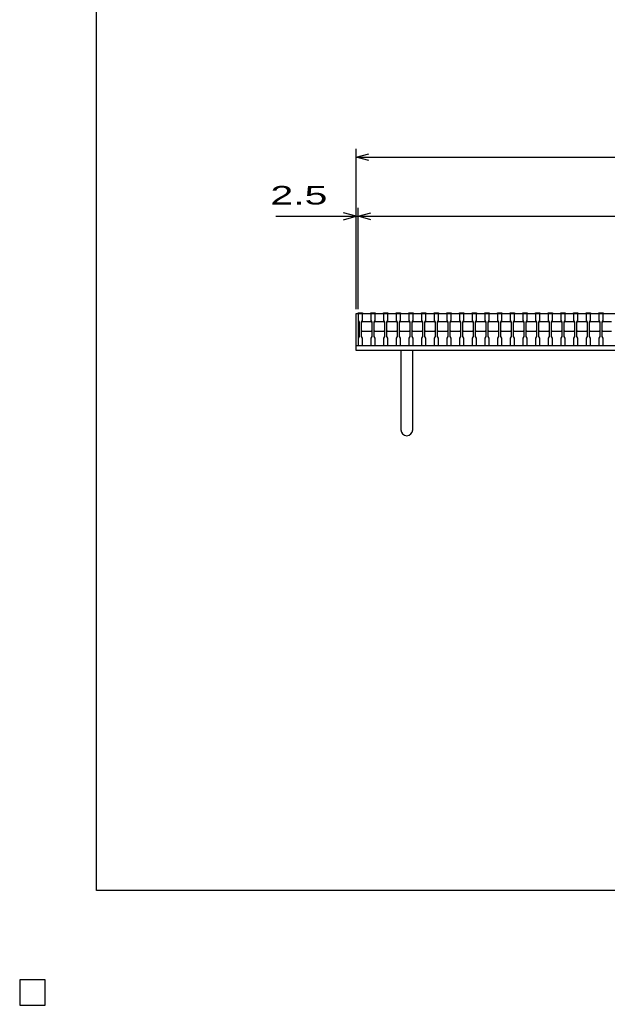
# Model space of a CAD drawing. Units: millimetres, scale not verified. Extents: x -1820 to 1731, y -1282 to 1054.
# Drawn here: x -1820 to -1124, y -1282 to -114 of the extents above; entities that cross this region are included whole.
import ezdxf
from ezdxf.enums import TextEntityAlignment as Align

# ---------------------------------------------------------------- set-up
doc = ezdxf.new("R2010")
doc.units = ezdxf.units.MM
doc.header["$LTSCALE"] = 10
for name, color, linetype, lineweight in [('0_2', 150, 'Continuous', 25), ('16', 3, 'Continuous', 25), ('19', 6, 'Continuous', 25), ('22', 4, 'Continuous', 25), ('24', 2, 'Continuous', 25)]:
    doc.layers.add(name, color=color, linetype=linetype, lineweight=lineweight)
doc.styles.add('ベクトル', font='')
doc.styles.get('ベクトル').set_extended_font_data('ベクトル')

msp = doc.modelspace()

# ---------------------------------------------------------------- linework, layer by layer
at = {"layer": '0_2'}
for p, q in [((-1729, -1146.5), (-1729, 1053.5)), ((1731, -1146.5), (-1729, -1146.5)), ((-1790, -1252.5), (-1820, -1252.5)), ((-1820, -1252.5), (-1820, -1282.5)), ((-1790, -1252.5), (-1820, -1252.5)), ((-1820, -1252.5), (-1820, -1282.5)), ((-1790, -1252.5), (-1820, -1252.5)), ((-1820, -1252.5), (-1820, -1282.5)), ((-1790, -1252.5), (-1820, -1252.5)), ((-1820, -1252.5), (-1820, -1282.5)), ((-1790, -1252.5), (-1820, -1252.5)), ((-1820, -1252.5), (-1820, -1282.5)), ((-1790, -1282.5), (-1790, -1252.5)), ((-1790, -1282.5), (-1790, -1252.5)), ((-1790, -1282.5), (-1790, -1252.5)), ((-1790, -1282.5), (-1790, -1252.5)), ((-1790, -1282.5), (-1790, -1252.5)), ((-1820, -1282.5), (-1790, -1282.5)), ((-1820, -1282.5), (-1790, -1282.5)), ((-1820, -1282.5), (-1790, -1282.5)), ((-1820, -1282.5), (-1790, -1282.5)), ((-1820, -1282.5), (-1790, -1282.5))]:
    msp.add_line(p, q, dxfattribs=at)
at = {"layer": '16'}
for p, q in [((-1419, -462.5), (-1419, -461.8)), ((-1419, -461.8), (-1414, -461.8)), ((-1419, -462.5), (-1419, -471)), ((-1414, -462.5), (-1419, -462.5)), ((-1419, -462.5), (-1419, -500.5)), ((-1419, -462.5), (-424, -462.5)), ((-1414, -461.8), (-1414, -462.5)), ((-1414, -471), (-1414, -462.5)), ((-1404, -462.5), (-1404, -461.8)), ((-1404, -461.8), (-1399, -461.8)), ((-1404, -462.5), (-1404, -471)), ((-1399, -462.5), (-1404, -462.5)), ((-1399, -461.8), (-1399, -462.5)), ((-1399, -471), (-1399, -462.5)), ((-1389, -462.5), (-1389, -461.8)), ((-1389, -461.8), (-1384, -461.8)), ((-1389, -462.5), (-1389, -471)), ((-1384, -462.5), (-1389, -462.5)), ((-1384, -461.8), (-1384, -462.5)), ((-1384, -471), (-1384, -462.5)), ((-1374, -462.5), (-1374, -461.8)), ((-1374, -461.8), (-1369, -461.8)), ((-1374, -462.5), (-1374, -471)), ((-1369, -462.5), (-1374, -462.5)), ((-1369, -461.8), (-1369, -462.5)), ((-1369, -471), (-1369, -462.5)), ((-1359, -462.5), (-1359, -461.8)), ((-1359, -461.8), (-1354, -461.8)), ((-1359, -462.5), (-1359, -471)), ((-1354, -462.5), (-1359, -462.5)), ((-1354, -461.8), (-1354, -462.5)), ((-1354, -471), (-1354, -462.5)), ((-1344, -462.5), (-1344, -461.8)), ((-1344, -461.8), (-1339, -461.8)), ((-1344, -462.5), (-1344, -471)), ((-1339, -462.5), (-1344, -462.5)), ((-1339, -461.8), (-1339, -462.5)), ((-1339, -471), (-1339, -462.5)), ((-1329, -462.5), (-1329, -461.8)), ((-1329, -461.8), (-1324, -461.8)), ((-1329, -462.5), (-1329, -471)), ((-1324, -462.5), (-1329, -462.5)), ((-1324, -461.8), (-1324, -462.5)), ((-1324, -471), (-1324, -462.5)), ((-1314, -462.5), (-1314, -461.8)), ((-1314, -461.8), (-1309, -461.8)), ((-1314, -462.5), (-1314, -471)), ((-1309, -462.5), (-1314, -462.5)), ((-1309, -461.8), (-1309, -462.5)), ((-1309, -471), (-1309, -462.5)), ((-1299, -462.5), (-1299, -461.8)), ((-1299, -461.8), (-1294, -461.8)), ((-1299, -462.5), (-1299, -471)), ((-1294, -462.5), (-1299, -462.5)), ((-1294, -461.8), (-1294, -462.5)), ((-1294, -471), (-1294, -462.5)), ((-1284, -462.5), (-1284, -461.8)), ((-1284, -461.8), (-1279, -461.8)), ((-1284, -462.5), (-1284, -471)), ((-1279, -462.5), (-1284, -462.5)), ((-1279, -461.8), (-1279, -462.5)), ((-1279, -471), (-1279, -462.5)), ((-1269, -462.5), (-1269, -461.8)), ((-1269, -461.8), (-1264, -461.8)), ((-1269, -462.5), (-1269, -471)), ((-1264, -462.5), (-1269, -462.5)), ((-1264, -461.8), (-1264, -462.5)), ((-1264, -471), (-1264, -462.5)), ((-1254, -462.5), (-1254, -461.8)), ((-1254, -461.8), (-1249, -461.8)), ((-1254, -462.5), (-1254, -471)), ((-1249, -462.5), (-1254, -462.5)), ((-1249, -461.8), (-1249, -462.5)), ((-1249, -471), (-1249, -462.5)), ((-1239, -462.5), (-1239, -461.8)), ((-1239, -461.8), (-1234, -461.8)), ((-1239, -462.5), (-1239, -471)), ((-1234, -462.5), (-1239, -462.5)), ((-1234, -461.8), (-1234, -462.5)), ((-1234, -471), (-1234, -462.5)), ((-1224, -462.5), (-1224, -461.8)), ((-1224, -461.8), (-1219, -461.8)), ((-1224, -462.5), (-1224, -471)), ((-1219, -462.5), (-1224, -462.5)), ((-1219, -461.8), (-1219, -462.5)), ((-1219, -471), (-1219, -462.5)), ((-1209, -462.5), (-1209, -461.8)), ((-1209, -461.8), (-1204, -461.8)), ((-1209, -462.5), (-1209, -471)), ((-1204, -462.5), (-1209, -462.5)), ((-1204, -461.8), (-1204, -462.5)), ((-1204, -471), (-1204, -462.5)), ((-1194, -462.5), (-1194, -461.8)), ((-1194, -461.8), (-1189, -461.8)), ((-1194, -462.5), (-1194, -471)), ((-1189, -462.5), (-1194, -462.5)), ((-1189, -461.8), (-1189, -462.5)), ((-1189, -471), (-1189, -462.5)), ((-1179, -462.5), (-1179, -461.8)), ((-1179, -461.8), (-1174, -461.8)), ((-1179, -462.5), (-1179, -471)), ((-1174, -462.5), (-1179, -462.5)), ((-1174, -461.8), (-1174, -462.5)), ((-1174, -471), (-1174, -462.5)), ((-1164, -462.5), (-1164, -461.8)), ((-1164, -461.8), (-1159, -461.8)), ((-1164, -462.5), (-1164, -471)), ((-1159, -462.5), (-1164, -462.5)), ((-1159, -461.8), (-1159, -462.5)), ((-1159, -471), (-1159, -462.5)), ((-1149, -462.5), (-1149, -461.8)), ((-1149, -461.8), (-1144, -461.8)), ((-1149, -462.5), (-1149, -471)), ((-1144, -462.5), (-1149, -462.5)), ((-1144, -461.8), (-1144, -462.5)), ((-1144, -471), (-1144, -462.5)), ((-1134, -462.5), (-1134, -461.8)), ((-1134, -461.8), (-1129, -461.8)), ((-1134, -462.5), (-1134, -471)), ((-1129, -462.5), (-1134, -462.5)), ((-1129, -461.8), (-1129, -462.5)), ((-1129, -471), (-1129, -462.5)), ((-1419, -471), (-1418, -473)), ((-1418, -473), (-1418, -490)), ((-1415, -473), (-1414, -471)), ((-1415, -473), (-1414, -472)), ((-1415, -490), (-1415, -473)), ((-1414, -472), (-1404, -472)), ((-1404, -471), (-1403, -473)), ((-1404, -472), (-1403, -473)), ((-1403, -473), (-1403, -490)), ((-1400, -473), (-1399, -471)), ((-1400, -473), (-1399, -472)), ((-1400, -490), (-1400, -473)), ((-1399, -472), (-1389, -472)), ((-1389, -471), (-1388, -473)), ((-1389, -472), (-1388, -473)), ((-1388, -473), (-1388, -490)), ((-1385, -473), (-1384, -471)), ((-1385, -473), (-1384, -472)), ((-1385, -490), (-1385, -473)), ((-1384, -472), (-1374, -472)), ((-1374, -471), (-1373, -473)), ((-1374, -472), (-1373, -473)), ((-1373, -473), (-1373, -490)), ((-1370, -473), (-1369, -471)), ((-1370, -473), (-1369, -472)), ((-1370, -490), (-1370, -473)), ((-1369, -472), (-1359, -472)), ((-1359, -471), (-1358, -473)), ((-1359, -472), (-1358, -473)), ((-1358, -473), (-1358, -490)), ((-1355, -473), (-1354, -471)), ((-1355, -473), (-1354, -472)), ((-1355, -490), (-1355, -473)), ((-1354, -472), (-1344, -472)), ((-1344, -471), (-1343, -473)), ((-1344, -472), (-1343, -473)), ((-1343, -473), (-1343, -490)), ((-1340, -473), (-1339, -471)), ((-1340, -473), (-1339, -472)), ((-1340, -490), (-1340, -473)), ((-1339, -472), (-1329, -472)), ((-1329, -471), (-1328, -473)), ((-1329, -472), (-1328, -473)), ((-1328, -473), (-1328, -490)), ((-1325, -473), (-1324, -471)), ((-1325, -473), (-1324, -472)), ((-1325, -490), (-1325, -473)), ((-1324, -472), (-1314, -472)), ((-1314, -471), (-1313, -473)), ((-1314, -472), (-1313, -473)), ((-1313, -473), (-1313, -490)), ((-1310, -473), (-1309, -471)), ((-1310, -473), (-1309, -472)), ((-1310, -490), (-1310, -473)), ((-1309, -472), (-1299, -472)), ((-1299, -471), (-1298, -473)), ((-1299, -472), (-1298, -473)), ((-1298, -473), (-1298, -490)), ((-1295, -473), (-1294, -471)), ((-1295, -473), (-1294, -472)), ((-1295, -490), (-1295, -473)), ((-1294, -472), (-1284, -472)), ((-1284, -471), (-1283, -473)), ((-1284, -472), (-1283, -473)), ((-1283, -473), (-1283, -490)), ((-1280, -473), (-1279, -471)), ((-1280, -473), (-1279, -472)), ((-1280, -490), (-1280, -473)), ((-1279, -472), (-1269, -472)), ((-1269, -471), (-1268, -473)), ((-1269, -472), (-1268, -473)), ((-1268, -473), (-1268, -490)), ((-1265, -473), (-1264, -471)), ((-1265, -473), (-1264, -472)), ((-1265, -490), (-1265, -473)), ((-1264, -472), (-1254, -472)), ((-1254, -471), (-1253, -473)), ((-1254, -472), (-1253, -473)), ((-1253, -473), (-1253, -490)), ((-1250, -473), (-1249, -471)), ((-1250, -473), (-1249, -472)), ((-1250, -490), (-1250, -473)), ((-1249, -472), (-1239, -472)), ((-1239, -471), (-1238, -473)), ((-1239, -472), (-1238, -473)), ((-1238, -473), (-1238, -490)), ((-1235, -473), (-1234, -471)), ((-1235, -473), (-1234, -472)), ((-1235, -490), (-1235, -473)), ((-1234, -472), (-1224, -472)), ((-1224, -471), (-1223, -473)), ((-1224, -472), (-1223, -473)), ((-1223, -473), (-1223, -490)), ((-1220, -473), (-1219, -471)), ((-1220, -473), (-1219, -472)), ((-1220, -490), (-1220, -473)), ((-1219, -472), (-1209, -472)), ((-1209, -471), (-1208, -473)), ((-1209, -472), (-1208, -473)), ((-1208, -473), (-1208, -490)), ((-1205, -473), (-1204, -471)), ((-1205, -473), (-1204, -472)), ((-1205, -490), (-1205, -473)), ((-1204, -472), (-1194, -472)), ((-1194, -471), (-1193, -473)), ((-1194, -472), (-1193, -473)), ((-1193, -473), (-1193, -490)), ((-1190, -473), (-1189, -471)), ((-1190, -473), (-1189, -472)), ((-1190, -490), (-1190, -473)), ((-1189, -472), (-1179, -472)), ((-1179, -471), (-1178, -473)), ((-1179, -472), (-1178, -473)), ((-1178, -473), (-1178, -490)), ((-1175, -473), (-1174, -471)), ((-1175, -473), (-1174, -472)), ((-1175, -490), (-1175, -473)), ((-1174, -472), (-1164, -472)), ((-1164, -471), (-1163, -473)), ((-1164, -472), (-1163, -473)), ((-1163, -473), (-1163, -490)), ((-1160, -473), (-1159, -471)), ((-1160, -473), (-1159, -472)), ((-1160, -490), (-1160, -473)), ((-1159, -472), (-1149, -472)), ((-1149, -471), (-1148, -473)), ((-1149, -472), (-1148, -473)), ((-1148, -473), (-1148, -490)), ((-1145, -473), (-1144, -471)), ((-1145, -473), (-1144, -472)), ((-1145, -490), (-1145, -473)), ((-1144, -472), (-1134, -472)), ((-1134, -471), (-1133, -473)), ((-1134, -472), (-1133, -473)), ((-1133, -473), (-1133, -490)), ((-1130, -473), (-1129, -471)), ((-1130, -473), (-1129, -472)), ((-1130, -490), (-1130, -473)), ((-1129, -472), (-1119, -472)), ((-1418, -490), (-1419, -492)), ((-1414, -484), (-1415, -483)), ((-1414, -492), (-1415, -490)), ((-1404, -484), (-1414, -484)), ((-1403, -483), (-1404, -484)), ((-1403, -490), (-1404, -492)), ((-1399, -484), (-1400, -483)), ((-1399, -492), (-1400, -490)), ((-1389, -484), (-1399, -484)), ((-1388, -483), (-1389, -484)), ((-1388, -490), (-1389, -492)), ((-1384, -484), (-1385, -483)), ((-1384, -492), (-1385, -490)), ((-1374, -484), (-1384, -484)), ((-1373, -483), (-1374, -484)), ((-1373, -490), (-1374, -492)), ((-1369, -484), (-1370, -483)), ((-1369, -492), (-1370, -490)), ((-1359, -484), (-1369, -484)), ((-1358, -483), (-1359, -484)), ((-1358, -490), (-1359, -492)), ((-1354, -484), (-1355, -483)), ((-1354, -492), (-1355, -490)), ((-1344, -484), (-1354, -484)), ((-1343, -483), (-1344, -484)), ((-1343, -490), (-1344, -492)), ((-1339, -484), (-1340, -483)), ((-1339, -492), (-1340, -490)), ((-1329, -484), (-1339, -484)), ((-1328, -483), (-1329, -484)), ((-1328, -490), (-1329, -492)), ((-1324, -484), (-1325, -483)), ((-1324, -492), (-1325, -490)), ((-1314, -484), (-1324, -484)), ((-1313, -483), (-1314, -484)), ((-1313, -490), (-1314, -492)), ((-1309, -484), (-1310, -483)), ((-1309, -492), (-1310, -490)), ((-1299, -484), (-1309, -484)), ((-1298, -483), (-1299, -484)), ((-1298, -490), (-1299, -492)), ((-1294, -484), (-1295, -483)), ((-1294, -492), (-1295, -490)), ((-1284, -484), (-1294, -484)), ((-1283, -483), (-1284, -484)), ((-1283, -490), (-1284, -492)), ((-1279, -484), (-1280, -483)), ((-1279, -492), (-1280, -490)), ((-1269, -484), (-1279, -484)), ((-1268, -483), (-1269, -484)), ((-1268, -490), (-1269, -492)), ((-1264, -484), (-1265, -483)), ((-1264, -492), (-1265, -490)), ((-1254, -484), (-1264, -484)), ((-1253, -483), (-1254, -484)), ((-1253, -490), (-1254, -492)), ((-1249, -484), (-1250, -483)), ((-1249, -492), (-1250, -490)), ((-1239, -484), (-1249, -484)), ((-1238, -483), (-1239, -484)), ((-1238, -490), (-1239, -492)), ((-1234, -484), (-1235, -483)), ((-1234, -492), (-1235, -490)), ((-1224, -484), (-1234, -484)), ((-1223, -483), (-1224, -484)), ((-1223, -490), (-1224, -492)), ((-1219, -484), (-1220, -483)), ((-1219, -492), (-1220, -490)), ((-1209, -484), (-1219, -484)), ((-1208, -483), (-1209, -484)), ((-1208, -490), (-1209, -492)), ((-1204, -484), (-1205, -483)), ((-1204, -492), (-1205, -490)), ((-1194, -484), (-1204, -484)), ((-1193, -483), (-1194, -484)), ((-1193, -490), (-1194, -492)), ((-1189, -484), (-1190, -483)), ((-1189, -492), (-1190, -490)), ((-1179, -484), (-1189, -484)), ((-1178, -483), (-1179, -484)), ((-1178, -490), (-1179, -492)), ((-1174, -484), (-1175, -483)), ((-1174, -492), (-1175, -490)), ((-1164, -484), (-1174, -484)), ((-1163, -483), (-1164, -484)), ((-1163, -490), (-1164, -492)), ((-1159, -484), (-1160, -483)), ((-1159, -492), (-1160, -490)), ((-1149, -484), (-1159, -484)), ((-1148, -483), (-1149, -484)), ((-1148, -490), (-1149, -492)), ((-1144, -484), (-1145, -483)), ((-1144, -492), (-1145, -490)), ((-1134, -484), (-1144, -484)), ((-1133, -483), (-1134, -484)), ((-1133, -490), (-1134, -492)), ((-1129, -484), (-1130, -483)), ((-1129, -492), (-1130, -490)), ((-1119, -484), (-1129, -484)), ((-1419, -492), (-1419, -500.5)), ((-1419, -500.5), (-1414, -500.5)), ((-1419, -500.5), (-424, -500.5)), ((-1414, -500.5), (-1414, -492)), ((-1404, -492), (-1404, -500.5)), ((-1404, -500.5), (-1399, -500.5)), ((-1399, -500.5), (-1399, -492)), ((-1389, -492), (-1389, -500.5)), ((-1389, -500.5), (-1384, -500.5)), ((-1384, -500.5), (-1384, -492)), ((-1374, -492), (-1374, -500.5)), ((-1374, -500.5), (-1369, -500.5)), ((-1369, -500.5), (-1369, -492)), ((-1359, -492), (-1359, -500.5)), ((-1359, -500.5), (-1354, -500.5)), ((-1354, -500.5), (-1354, -492)), ((-1344, -492), (-1344, -500.5)), ((-1344, -500.5), (-1339, -500.5)), ((-1339, -500.5), (-1339, -492)), ((-1329, -492), (-1329, -500.5)), ((-1329, -500.5), (-1324, -500.5)), ((-1324, -500.5), (-1324, -492)), ((-1314, -492), (-1314, -500.5)), ((-1314, -500.5), (-1309, -500.5)), ((-1309, -500.5), (-1309, -492)), ((-1299, -492), (-1299, -500.5)), ((-1299, -500.5), (-1294, -500.5)), ((-1294, -500.5), (-1294, -492)), ((-1284, -492), (-1284, -500.5)), ((-1284, -500.5), (-1279, -500.5)), ((-1279, -500.5), (-1279, -492)), ((-1269, -492), (-1269, -500.5)), ((-1269, -500.5), (-1264, -500.5)), ((-1264, -500.5), (-1264, -492)), ((-1254, -492), (-1254, -500.5)), ((-1254, -500.5), (-1249, -500.5)), ((-1249, -500.5), (-1249, -492)), ((-1239, -492), (-1239, -500.5)), ((-1239, -500.5), (-1234, -500.5)), ((-1234, -500.5), (-1234, -492)), ((-1224, -492), (-1224, -500.5)), ((-1224, -500.5), (-1219, -500.5)), ((-1219, -500.5), (-1219, -492)), ((-1209, -492), (-1209, -500.5)), ((-1209, -500.5), (-1204, -500.5)), ((-1204, -500.5), (-1204, -492)), ((-1194, -492), (-1194, -500.5)), ((-1194, -500.5), (-1189, -500.5)), ((-1189, -500.5), (-1189, -492)), ((-1179, -492), (-1179, -500.5)), ((-1179, -500.5), (-1174, -500.5)), ((-1174, -500.5), (-1174, -492)), ((-1164, -492), (-1164, -500.5)), ((-1164, -500.5), (-1159, -500.5)), ((-1159, -500.5), (-1159, -492)), ((-1149, -492), (-1149, -500.5)), ((-1149, -500.5), (-1144, -500.5)), ((-1144, -500.5), (-1144, -492)), ((-1134, -492), (-1134, -500.5)), ((-1134, -500.5), (-1129, -500.5)), ((-1129, -500.5), (-1129, -492)), ((-1790, -1252.5), (-1820, -1252.5)), ((-1820, -1252.5), (-1820, -1282.5)), ((-1790, -1252.5), (-1820, -1252.5)), ((-1820, -1252.5), (-1820, -1282.5)), ((-1790, -1252.5), (-1820, -1252.5)), ((-1820, -1252.5), (-1820, -1282.5)), ((-1790, -1252.5), (-1820, -1252.5)), ((-1820, -1252.5), (-1820, -1282.5)), ((-1790, -1252.5), (-1820, -1252.5)), ((-1820, -1252.5), (-1820, -1282.5)), ((-1790, -1282.5), (-1790, -1252.5)), ((-1790, -1282.5), (-1790, -1252.5)), ((-1790, -1282.5), (-1790, -1252.5)), ((-1790, -1282.5), (-1790, -1252.5)), ((-1790, -1282.5), (-1790, -1252.5)), ((-1820, -1282.5), (-1790, -1282.5)), ((-1820, -1282.5), (-1790, -1282.5)), ((-1820, -1282.5), (-1790, -1282.5)), ((-1820, -1282.5), (-1790, -1282.5)), ((-1820, -1282.5), (-1790, -1282.5))]:
    msp.add_line(p, q, dxfattribs=at)
at = {"layer": '19'}
for p, q in [((-1421.5, -500.5), (-1421.5, -462.5)), ((-1421.5, -462.5), (-1419, -462.5)), ((-1421.5, -500.5), (-421.5, -500.5)), ((-1421.5, -506.5), (-1421.5, -500.5)), ((-421.5, -506.5), (-1421.5, -506.5)), ((-1368.5, -506.5), (-1368.5, -600.5)), ((-1354.5, -600.5), (-1354.5, -506.5))]:
    msp.add_line(p, q, dxfattribs=at)
msp.add_arc((-1361.5, -600.5), 7, 180, 0, dxfattribs=at)
at = {"layer": '22'}
for p, q in [((-1421.5, -457.5), (-1421.5, -267.5)), ((-1421.5, -277.5), (-1406.5, -273.5)), ((-1406.5, -281.5), (-1421.5, -277.5)), ((-1421.5, -277.5), (-421.5, -277.5)), ((-1421.5, -457.5), (-1421.5, -337.5)), ((-1419, -457.5), (-1419, -337.5)), ((-1516.5, -347.5), (-1421.5, -347.5)), ((-1421.5, -347.5), (-1436.5, -343.5)), ((-1436.5, -351.5), (-1421.5, -347.5)), ((-1421.5, -347.5), (-1419, -347.5)), ((-1419, -347.5), (-1404, -343.5)), ((-1404, -351.5), (-1419, -347.5)), ((-1419, -347.5), (-424, -347.5))]:
    msp.add_line(p, q, dxfattribs=at)
at = {"layer": '22', "color": 2}
for p, q in [((-1790, -1252.5), (-1820, -1252.5)), ((-1820, -1252.5), (-1820, -1282.5)), ((-1790, -1252.5), (-1820, -1252.5)), ((-1820, -1252.5), (-1820, -1282.5)), ((-1790, -1252.5), (-1820, -1252.5)), ((-1820, -1252.5), (-1820, -1282.5)), ((-1790, -1282.5), (-1790, -1252.5)), ((-1790, -1282.5), (-1790, -1252.5)), ((-1790, -1282.5), (-1790, -1252.5)), ((-1820, -1282.5), (-1790, -1282.5)), ((-1820, -1282.5), (-1790, -1282.5)), ((-1820, -1282.5), (-1790, -1282.5))]:
    msp.add_line(p, q, dxfattribs=at)
at = {"layer": '24', "color": 4}
for p, q in [((-1790, -1252.5), (-1820, -1252.5)), ((-1820, -1252.5), (-1820, -1282.5)), ((-1790, -1252.5), (-1820, -1252.5)), ((-1820, -1252.5), (-1820, -1282.5)), ((-1790, -1252.5), (-1820, -1252.5)), ((-1820, -1252.5), (-1820, -1282.5)), ((-1790, -1282.5), (-1790, -1252.5)), ((-1790, -1282.5), (-1790, -1252.5)), ((-1790, -1282.5), (-1790, -1252.5)), ((-1820, -1282.5), (-1790, -1282.5)), ((-1820, -1282.5), (-1790, -1282.5)), ((-1820, -1282.5), (-1790, -1282.5))]:
    msp.add_line(p, q, dxfattribs=at)

# ---------------------------------------------------------------- texts
at = {"layer": '22', "color": 2, "style": 'ベクトル', "width": 1.65}
msp.add_text(' 2.5 ', height=21.99, dxfattribs=at).set_placement((-1536.5, -322.5), align=Align.MIDDLE_LEFT)

doc.saveas('drawing.dxf')
